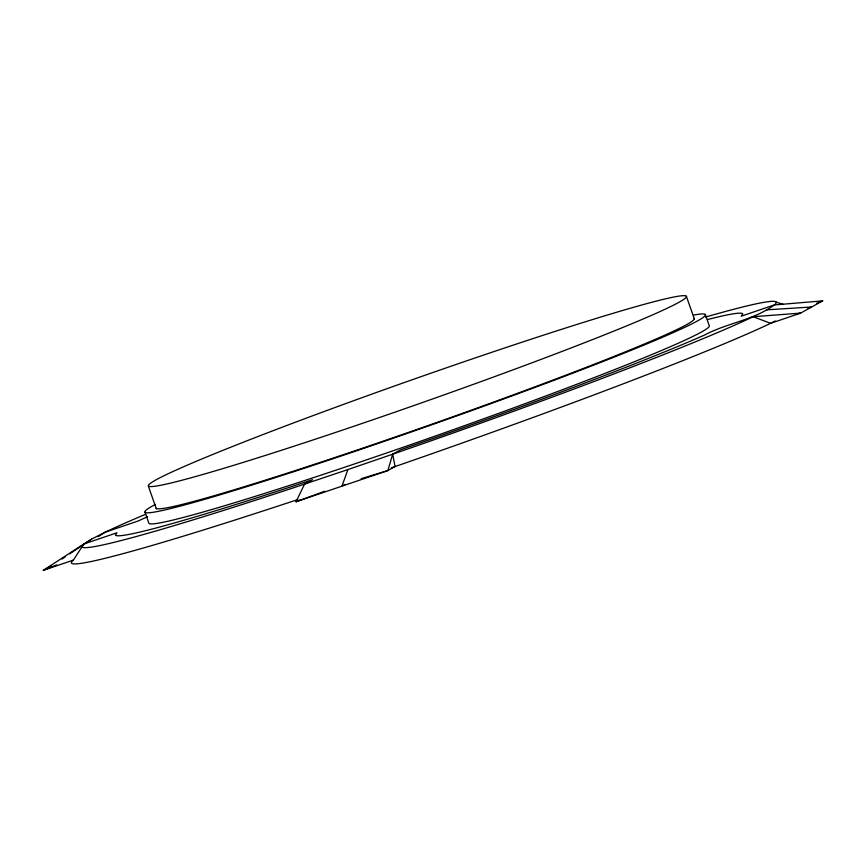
<?xml version="1.0" encoding="UTF-8"?>
<svg xmlns="http://www.w3.org/2000/svg" width="866" height="866" viewBox="0 0 866 866"><rect width="100%" height="100%" fill="white"/><g stroke="black" fill="none" stroke-linecap="round" stroke-linejoin="round"><path stroke-width="1.3" d="M391.291 467.856L395.069 466.558A383.367 16.725 -19.4 0 0 770.578 323.332L800.628 313.124L822.7 300.87L774.345 304.94C753.572 320.171 727.137 322.996 704.74 334.958A332.566 14.506 -19.4 0 1 437.189 437.005L400.633 449.79L392.677 454.206L387.849 470.574L296.053 501.739L304.561 484.126L312.518 479.71L279.296 490.632A332.566 14.506 -19.4 0 1 115.47 535.091L116.921 532.785L83.829 544.021L43.3 570.326L73.35 560.118A383.367 16.725 -19.4 0 0 296.822 499.877M795.702 314.066L800.628 313.124L753.16 316.707A368.028 16.053 -19.4 0 1 392.677 454.206L347.926 469.556L341.951 486.162L345.198 484.354M73.35 560.118L83.829 544.021L91.536 539.128L105.013 532.265A368.028 16.053 -19.4 0 1 145.64 514.263M61.995 559.035L65.275 556.827M69.648 553.872L91.536 539.128M98.215 536.682L105.013 532.265L138.105 521.018L147.545 516.71M51.029 566.039L43.3 570.326L56.81 564.892M299.149 500.028L296.053 501.739L324.75 491.228M775.254 320.95L770.578 323.332L753.16 316.707M816.562 303.338L822.7 300.87L818.944 302.147M807.978 308.253L811.669 306.997L766.637 309.844M347.926 469.556L304.561 484.126A368.028 16.053 -19.4 0 1 83.829 544.021M361.165 478.681L387.849 470.574L395.069 466.558L392.677 454.206M776.142 302.093L783.492 304.496M705.346 314.564L709.254 325.681A297.103 12.958 -19.4 0 1 436.323 435.674A297.103 12.958 -19.4 0 1 148.909 523.291L145.001 512.174M686.37 296.259L694.424 319.132M148.313 486.021L156.367 508.883M705.628 317.021A368.028 16.053 -19.4 0 1 774.345 304.94L741.253 316.187L742.703 313.882A332.566 14.506 -19.4 0 0 707.414 319.586M693.926 315.029A297.103 12.958 -19.4 0 1 426.916 426.494A297.103 12.958 -19.4 0 1 155.447 504.413M694.196 318.493A285.282 12.449 -19.4 0 1 432.123 424.113A285.282 12.449 -19.4 0 1 156.151 508.245M259.086 457.421A285.282 12.449 -19.4 0 0 684.974 298.478A285.282 12.449 -19.4 0 0 307.971 417.52A285.282 12.449 -19.4 0 0 259.086 457.421"/></g></svg>
